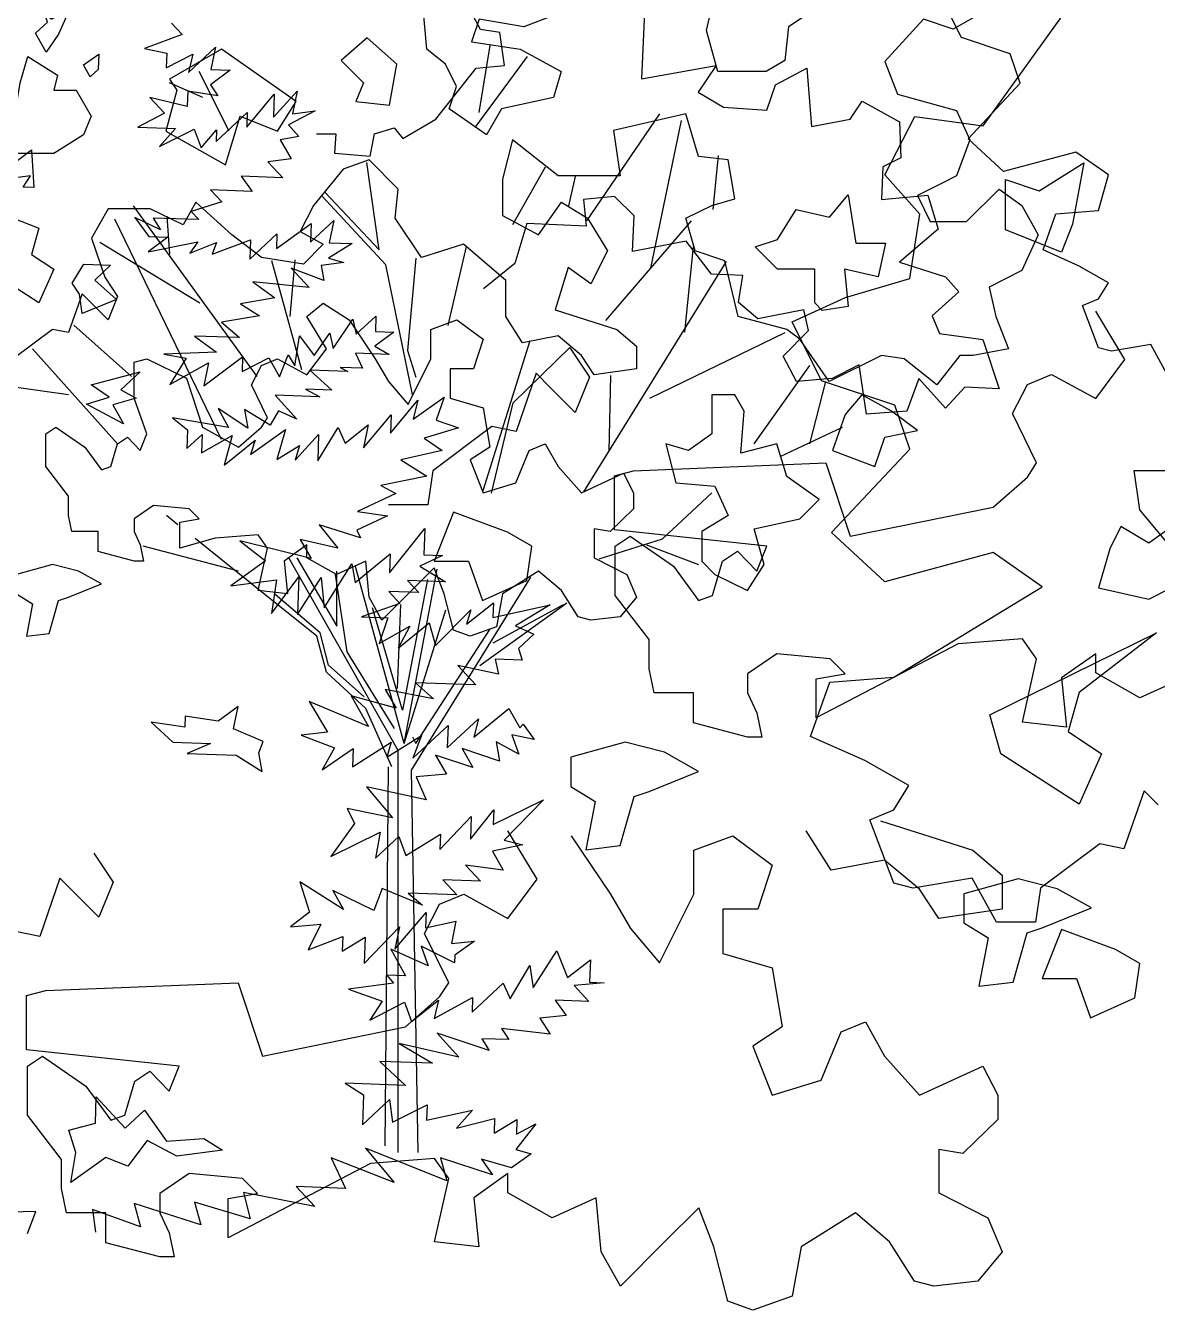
# Model space of a CAD drawing. Header units: inches. Extents: x 11.9 to 85.3, y 21.1 to 37.4.
# Drawn here: x 64.6706 to 65.03, y 21.8239 to 22.232 of the extents above; entities that cross this region are included whole.
import ezdxf

# ---------------------------------------------------------------- set-up
doc = ezdxf.new("R2010")
doc.units = ezdxf.units.IN
doc.header["$MEASUREMENT"] = 0
doc.layers.add('CAY', color=94, linetype='Continuous')
doc.layers.add('CAY-3', color=61, linetype='Continuous')

# ---------------------------------------------------------------- blocks, each defined once
blk = doc.blocks.new('A$C76451831')
at = {"layer": 'CAY'}
for p, q in [((2204.59, 871.13), (2212.5, 918.65)), ((2201.95, 860.56), (2238.9, 910.73)), ((2027.76, 857.92), (2006.64, 900.17)), ((2009.28, 881.69), (1985.53, 892.25)), ((2280.97, 794.46), (2332.46, 870.35)), ((2326.17, 761.03), (2347.79, 865.63)), ((2491.61, 826.98), (2512.84, 868.27)), ((2512.84, 868.27), (2561.19, 861.78)), ((5498.9, 856.42), (5506.33, 848.45)), ((5506.33, 848.45), (5479.7, 838.5)), ((2370.15, 802.52), (2374.13, 840.86)), ((5479.7, 838.5), (5495.44, 835.23)), ((5510.83, 821.55), (5530.03, 839.46)), ((5530.03, 839.46), (5526.76, 823.71)), ((2133.95, 774.01), (2125.31, 835.75)), ((2228.57, 791.89), (2251.65, 832.78)), ((5495.44, 835.23), (5495.08, 824.82)), ((5495.08, 824.82), (5514, 834.58)), ((5514, 834.58), (5510.83, 821.55)), ((2268.04, 805.06), (2272.95, 825.91)), ((2516.37, 799.25), (2491.61, 826.98)), ((5540.34, 823.24), (5526.38, 812.84)), ((5526.76, 823.71), (5540.34, 823.24)), ((2138.67, 763.39), (2093.47, 812.15)), ((2095.82, 814.51), (2133.95, 774.01)), ((5526.38, 812.84), (5531.55, 804.96)), ((2047.68, 684.5), (1960.21, 805.07)), ((5509.99, 797.55), (5483.48, 803.92)), ((5483.48, 803.92), (5493.96, 792.67)), ((5510.37, 808.42), (5509.99, 797.55)), ((5531.55, 804.96), (5510.37, 808.42)), ((5552.08, 782.93), (5571.47, 806.28)), ((5570.9, 789.98), (5587.86, 808.43)), ((5571.47, 806.28), (5570.9, 789.98)), ((5587.86, 808.43), (5584.57, 792.23)), ((2022.33, 639.81), (1946.85, 795.64)), ((1985.76, 770.86), (1983.84, 797.94)), ((2294.33, 724.07), (2354.87, 794.46)), ((2509.3, 753.83), (2516.37, 799.25)), ((5493.96, 792.67), (5475.04, 782.9)), ((5530.42, 772.81), (5552.44, 793.35)), ((5552.44, 793.35), (5552.08, 782.93)), ((5600.51, 794.39), (5581.59, 784.62)), ((5584.57, 792.23), (5600.51, 794.39)), ((5475.04, 782.9), (5501.74, 781.97)), ((5501.74, 781.97), (5490.42, 769.22)), ((5581.59, 784.62), (5589, 776.2)), ((2006.99, 736.26), (1936.23, 779.12)), ((2182.7, 720.53), (2195.67, 776.37)), ((2350.15, 715.81), (2356.44, 776.45)), ((5490.42, 769.22), (5514.87, 781.51)), ((5514.87, 781.51), (5519.84, 768.19)), ((5519.84, 768.19), (5530.71, 780.96)), ((5530.71, 780.96), (5530.42, 772.81)), ((5589, 776.2), (5575.78, 773.95)), ((5575.78, 773.95), (5583.47, 760.53)), ((2079.11, 689.01), (2057.88, 766.34)), ((2071.06, 726.82), (2074.45, 766.86)), ((2159.9, 768.11), (2154, 702.83)), ((2278.74, 602.87), (2379.63, 765.75)), ((2157.54, 671.77), (2138.67, 763.39)), ((5583.47, 760.53), (5567.08, 758.38)), ((5567.08, 758.38), (5577.56, 747.14)), ((2463.9, 740.27), (2509.3, 753.83)), ((5577.56, 747.14), (5548.14, 748.16)), ((5548.14, 748.16), (5555.93, 737.47)), ((2426.16, 723.16), (2463.9, 740.27)), ((5526.51, 738.49), (5534.37, 730.06)), ((5555.93, 737.47), (5526.51, 738.49)), ((5534.37, 730.06), (5512.83, 723.1)), ((1958.78, 684.36), (1917.81, 720.82)), ((2446.8, 681.28), (2426.16, 723.16)), ((5472.81, 719.06), (5482.76, 705.57)), ((5491.08, 710.26), (5472.81, 719.06)), ((5518.07, 717.48), (5485.93, 718.6)), ((5485.93, 718.6), (5491.08, 710.26)), ((5512.83, 723.1), (5518.07, 717.48)), ((2207.63, 603.7), (2240.87, 709.91)), ((2325.38, 669.01), (2421.3, 715.42)), ((5573.09, 696.97), (5597.73, 714.7)), ((5597.27, 701.57), (5613.66, 716.86)), ((5597.73, 714.7), (5597.27, 701.57)), ((5613.66, 716.86), (5610.39, 701.11)), ((1948.81, 636.77), (1888.67, 704.01)), ((2154, 702.83), (2159.9, 683.96)), ((2228.69, 665.87), (2269.17, 705.19)), ((5496.34, 705.09), (5482.38, 694.7)), ((5482.38, 694.7), (5517.52, 701.63)), ((5482.76, 705.57), (5496.34, 705.09)), ((5517.52, 701.63), (5511.8, 693.67)), ((5511.8, 693.67), (5530.64, 701.17)), ((5527.64, 693.12), (5554.72, 703.05)), ((5530.64, 701.17), (5527.64, 693.12)), ((5554.25, 689.47), (5573.45, 707.39)), ((5554.72, 703.05), (5554.25, 689.47)), ((5573.45, 707.39), (5573.09, 696.97)), ((5626.69, 700.54), (5610.01, 690.24)), ((5610.39, 701.11), (5626.69, 700.54)), ((2399.28, 636.77), (2438.59, 692.21)), ((2296.69, 631.65), (2297.87, 685.14)), ((5606.74, 674.49), (5583.48, 683.01)), ((5583.48, 683.01), (5596.14, 669.42)), ((5620.78, 687.15), (5604.85, 684.98)), ((5604.85, 684.98), (5606.74, 674.49)), ((5610.01, 690.24), (5620.78, 687.15)), ((1914.22, 671.37), (1863.51, 678.45)), ((2438.59, 636.77), (2449.99, 680.81)), ((2498.69, 664.17), (2446.8, 681.28)), ((5596.14, 669.42), (5556.41, 673.53)), ((5556.41, 673.53), (5571.87, 662.11)), ((2213.36, 601.77), (2228.69, 665.87)), ((2509.3, 632.91), (2498.69, 664.17)), ((5571.87, 662.11), (5547.71, 657.97)), ((5547.71, 657.97), (5561, 649.34)), ((2417.76, 627.72), (2461.78, 648.56)), ((5561, 649.34), (5534.11, 644.84)), ((5613.22, 626.21), (5627.08, 647.03)), ((5627.08, 647.03), (5629.44, 636.52)), ((5629.44, 636.52), (5643.47, 649.18)), ((5643.47, 649.18), (5643.09, 638.31)), ((5534.11, 644.84), (5546.87, 633.97)), ((5599.9, 621.24), (5610.88, 637.17)), ((5610.88, 637.17), (5613.22, 626.21)), ((5656.22, 637.86), (5642.73, 627.9)), ((5643.09, 638.31), (5656.22, 637.86)), ((5515.19, 635.07), (5530.65, 623.65)), ((5546.87, 633.97), (5515.19, 635.07)), ((5586.05, 614.01), (5589.51, 635.2)), ((5589.51, 635.2), (5599.9, 621.24)), ((5642.73, 627.9), (5652.95, 622.1)), ((5530.65, 623.65), (5493.44, 622.23)), ((5493.44, 622.23), (5509.21, 619.42)), ((5509.21, 619.42), (5497.68, 600.78)), ((5521.67, 599.94), (5549.11, 620.29)), ((5549.11, 620.29), (5548.75, 609.88)), ((5548.75, 609.88), (5567.67, 619.64)), ((5567.67, 619.64), (5575.36, 606.23)), ((5575.36, 606.23), (5581.34, 621.88)), ((5581.34, 621.88), (5586.05, 614.01)), ((5628.96, 622.94), (5634.03, 612.34)), ((5652.95, 622.1), (5628.96, 622.94)), ((5497.68, 600.78), (5524.95, 616.15)), ((5524.95, 616.15), (5521.67, 599.94)), ((5596.82, 610.92), (5612.19, 596.78)), ((5623.52, 609.98), (5596.82, 610.92)), ((5618.19, 612.89), (5623.52, 609.98)), ((5634.03, 612.34), (5618.19, 612.89)), ((2334.43, 569.52), (2369.41, 602.16)), ((5603.87, 592.08), (5572.18, 593.19)), ((5572.18, 593.19), (5587.46, 576.34)), ((5612.19, 596.78), (5593.63, 597.43)), ((5593.63, 597.43), (5603.87, 592.08)), ((5669.92, 576.18), (5691.77, 591.73)), ((5691.77, 591.73), (5686.22, 575.61)), ((1991.49, 579.54), (1983.4, 586.04)), ((5552.79, 569.84), (5531.98, 583.71)), ((5531.98, 583.71), (5539.21, 570.31)), ((5568.73, 572), (5550.53, 583.07)), ((5550.53, 583.07), (5552.79, 569.84)), ((5574.52, 582.23), (5568.73, 572)), ((5587.46, 576.34), (5574.52, 582.23)), ((5653.72, 566.32), (5673.11, 589.67)), ((5673.11, 589.67), (5669.92, 576.18)), ((5499.57, 577.14), (5510.15, 568.61)), ((5539.21, 570.31), (5499.57, 577.14)), ((5634.78, 556.1), (5654.18, 579.45)), ((5654.18, 579.45), (5653.72, 566.32)), ((5686.22, 575.61), (5701.88, 570.07)), ((2034.5, 546.71), (1966.89, 564.41)), ((2041.19, 539.64), (2003.71, 569.74)), ((2289.61, 555.37), (2334.43, 569.52)), ((2323.03, 565.2), (2359.98, 551.43)), ((5510.15, 568.61), (5509.69, 555.48)), ((5509.69, 555.48), (5520.47, 565.53)), ((5520.47, 565.53), (5520.01, 552.4)), ((5520.01, 552.4), (5541.74, 564.79)), ((5541.74, 564.79), (5536.02, 543.68)), ((5554.86, 551.18), (5579.49, 568.91)), ((5579.49, 568.91), (5573.32, 547.82)), ((5586.44, 547.36), (5602.93, 565.37)), ((5602.29, 546.81), (5616.7, 570.33)), ((5602.93, 565.37), (5602.29, 546.81)), ((5616.7, 570.33), (5621.75, 559.27)), ((5621.75, 559.27), (5638.07, 572.3)), ((5638.07, 572.3), (5634.78, 556.1)), ((5701.88, 570.07), (5677.61, 562.76)), ((2147.32, 419.7), (2069.92, 556.01)), ((2075.78, 556.15), (2104.08, 507.78)), ((5536.02, 543.68), (5557.94, 561.5)), ((5557.94, 561.5), (5554.86, 551.18)), ((5573.32, 547.82), (5589.52, 557.68)), ((5589.52, 557.68), (5586.44, 547.36)), ((5677.61, 562.76), (5690.45, 554.15)), ((2104.08, 507.78), (2104.08, 546.71)), ((2151.64, 424.81), (2117.3, 549.89)), ((2151.64, 424.81), (2174.99, 548.11)), ((5690.45, 554.15), (5661.22, 547.47)), ((5661.22, 547.47), (5679.4, 535.95)), ((2089.93, 500.71), (2041.19, 539.64)), ((2102.9, 544.36), (2111.16, 489.69)), ((2168.15, 540.82), (2150.46, 448.4)), ((2156.75, 405.93), (2241.29, 542.41)), ((5683.65, 539.8), (5680.11, 515.62)), ((2092.29, 503.06), (2060.45, 530.2)), ((5679.4, 535.95), (5646.99, 529.38)), ((5646.99, 529.38), (5657.66, 523.56)), ((2150.46, 448.4), (2129.24, 520.76)), ((2146.93, 463.74), (2149.28, 523.12)), ((2151.64, 424.81), (2181.18, 519.19)), ((2205.1, 479.86), (2266.82, 524.3)), ((2214.54, 495.99), (2264.46, 523.12)), ((5657.66, 523.56), (5630.49, 510.91)), ((5630.49, 510.91), (5651.68, 507.91)), ((5680.11, 515.62), (5652.4, 515.62)), ((2096.61, 475.14), (2089.93, 500.71)), ((2098.18, 480.26), (2092.29, 503.06)), ((2159.9, 424.81), (2212.18, 505.42)), ((5632.55, 492.25), (5603.42, 501.43)), ((5603.42, 501.43), (5616.44, 485.11)), ((5651.68, 507.91), (5630.03, 497.78)), ((5589.92, 491.02), (5597.6, 477.61)), ((5616.44, 485.11), (5589.92, 491.02)), ((5630.03, 497.78), (5632.55, 492.25)), ((5652.99, 467.51), (5678.1, 498.82)), ((5678.1, 498.82), (5677.45, 480.26)), ((2111.16, 489.69), (2144.57, 435.43)), ((5597.6, 477.61), (5547.29, 490.25)), ((5547.29, 490.25), (5565.37, 476.01)), ((2124.52, 449.58), (2096.61, 475.14)), ((2123.34, 457.84), (2098.18, 480.26)), ((5565.37, 476.01), (5540.74, 458.29)), ((5606.81, 442.83), (5626.47, 473.88)), ((5626.47, 473.88), (5628.73, 460.65)), ((5628.73, 460.65), (5653.46, 481.1)), ((5653.46, 481.1), (5652.99, 467.51)), ((5690.58, 479.8), (5674.45, 472.2)), ((5677.45, 480.26), (5690.58, 479.8)), ((5569.51, 438.7), (5589, 464.76)), ((5589, 464.76), (5588.07, 438.05)), ((5588.07, 438.05), (5604.84, 464.21)), ((5604.84, 464.21), (5606.81, 442.83)), ((5674.45, 472.2), (5692.64, 461.14)), ((5540.74, 458.29), (5573.06, 462.6)), ((5573.06, 462.6), (5569.51, 438.7)), ((5665.94, 462.08), (5673.8, 453.64)), ((5692.64, 461.14), (5665.94, 462.08)), ((2142.99, 408.29), (2124.52, 449.58)), ((5660.39, 445.95), (5633.33, 436.47)), ((5652.53, 454.38), (5660.39, 445.95)), ((5673.8, 453.64), (5652.53, 454.38)), ((5707.46, 431.16), (5726.57, 446.36)), ((5726.57, 446.36), (5726.2, 435.94)), ((5633.33, 436.47), (5651.88, 435.82)), ((5685.63, 416.05), (5710.54, 441.48)), ((5710.54, 441.48), (5707.46, 431.16)), ((5726.2, 435.94), (5766.85, 444.95)), ((5766.85, 444.95), (5742.31, 429.94)), ((2157.54, 429.53), (2159.9, 424.81)), ((5651.88, 435.82), (5645.8, 417.45)), ((5645.8, 417.45), (5667.53, 429.83)), ((5659.29, 414.25), (5681.21, 432.08)), ((5667.53, 429.83), (5659.29, 414.25)), ((5681.21, 432.08), (5685.63, 416.05)), ((5742.31, 429.94), (5755.24, 424.05)), ((2147.32, 135.38), (2147.32, 419.7)), ((5755.24, 424.05), (5744.47, 414)), ((5744.47, 414), (5746.9, 405.75)), ((2138.28, 140.1), (2140.64, 408.29)), ((2161.47, 135.38), (2156.75, 405.93)), ((5701.45, 401.9), (5714.12, 388.31)), ((5730.24, 395.91), (5701.45, 401.9)), ((5746.9, 405.75), (5727.89, 406.42)), ((5727.89, 406.42), (5730.24, 395.91)), ((5650.11, 385.11), (5657.8, 371.69)), ((5684.32, 378.47), (5650.11, 385.11)), ((5714.12, 388.31), (5671.57, 389.8)), ((5671.57, 389.8), (5684.32, 378.47)), ((5596.34, 376.56), (5609.18, 354.8)), ((5638.32, 358.77), (5596.34, 376.56)), ((5625.93, 380.51), (5638.32, 358.77)), ((5657.8, 371.69), (5625.93, 380.51)), ((5693.98, 343.68), (5715.99, 364.22)), ((5712.82, 351.18), (5737.55, 371.63)), ((5715.99, 364.22), (5712.82, 351.18)), ((5737.55, 371.63), (5745.22, 357.76)), ((5609.18, 354.8), (5590.52, 352.74)), ((5669.71, 336.37), (5694.53, 359.53)), ((5694.53, 359.53), (5693.98, 343.68)), ((5745.22, 357.76), (5747.58, 360.4)), ((5747.58, 360.4), (5755.36, 349.7)), ((5590.52, 352.74), (5614.23, 343.75)), ((5626.89, 330.16), (5654.25, 347.79)), ((5651.15, 337.02), (5675.71, 352.48)), ((5654.25, 347.79), (5651.15, 337.02)), ((5675.71, 352.48), (5669.71, 336.37)), ((5744.58, 339.2), (5728.57, 347.91)), ((5728.57, 347.91), (5730.81, 334.24)), ((5755.36, 349.7), (5739.62, 352.97)), ((5739.62, 352.97), (5744.58, 339.2)), ((5614.23, 343.75), (5605.53, 328.18)), ((5605.53, 328.18), (5627.35, 343.29)), ((5627.35, 343.29), (5626.89, 330.16)), ((5712.08, 329.9), (5685.64, 338.53)), ((5685.64, 338.53), (5693.33, 325.12)), ((5730.81, 334.24), (5704.39, 343.32)), ((5704.39, 343.32), (5712.08, 329.9)), ((5693.33, 325.12), (5671.96, 323.14)), ((5671.96, 323.14), (5679.1, 307.03)), ((5636.83, 316.21), (5655.1, 294.27)), ((5679.1, 307.03), (5636.83, 316.21)), ((5623.15, 300.82), (5628.22, 290.22)), ((5655.1, 294.27), (5623.15, 300.82)), ((5726.53, 289.51), (5762.02, 306.85)), ((5762.02, 306.85), (5734.29, 278.35)), ((5688.75, 271.78), (5710.86, 295.04)), ((5710.31, 279.19), (5726.89, 299.92)), ((5710.86, 295.04), (5710.31, 279.19)), ((5726.89, 299.92), (5726.53, 289.51)), ((5628.22, 290.22), (5611.54, 266.77)), ((5611.54, 266.77), (5646.58, 284.14)), ((5646.58, 284.14), (5643.22, 265.67)), ((5664.59, 267.64), (5689.13, 282.65)), ((5689.13, 282.65), (5688.75, 271.78)), ((5643.22, 265.67), (5659.62, 280.96)), ((5659.62, 280.96), (5664.59, 267.64)), ((5747.32, 275.18), (5725.86, 270.49)), ((5734.29, 278.35), (5747.32, 275.18)), ((5725.86, 270.49), (5733.55, 257.07)), ((5733.55, 257.07), (5706.94, 260.72)), ((5706.94, 260.72), (5717.43, 249.48)), ((5620.65, 229.28), (5589.62, 248.95)), ((5589.62, 248.95), (5596.57, 227.4)), ((5717.43, 249.48), (5690.72, 250.41)), ((5690.72, 250.41), (5700.77, 239.63)), ((5641.92, 228.54), (5612.96, 242.7)), ((5612.96, 242.7), (5620.65, 229.28)), ((5647.91, 244.2), (5641.92, 228.54)), ((5676.5, 232.32), (5647.91, 244.2)), ((5700.77, 239.63), (5666.37, 240.83)), ((5666.37, 240.83), (5676.5, 232.32)), ((5596.57, 227.4), (5583.06, 216.99)), ((5656.83, 201.27), (5679.04, 227.24)), ((5679.04, 227.24), (5678.66, 216.38)), ((5583.06, 216.99), (5604.43, 218.97)), ((5604.43, 218.97), (5595.64, 200.69)), ((5678.66, 216.38), (5700.12, 221.07)), ((5700.12, 221.07), (5696.85, 205.31)), ((5595.64, 200.69), (5619.99, 210.27)), ((5619.99, 210.27), (5619.62, 199.85)), ((5619.62, 199.85), (5635.83, 209.71)), ((5635.18, 191.15), (5660.1, 217.02)), ((5635.83, 209.71), (5635.18, 191.15)), ((5660.1, 217.02), (5656.83, 201.27)), ((5654.12, 201.37), (5664.33, 182.42)), ((5680.44, 189.57), (5654.12, 201.37)), ((5699.09, 191.64), (5675.48, 203.34)), ((5675.48, 203.34), (5680.44, 189.57)), ((5696.85, 205.31), (5713.22, 207.01)), ((5713.22, 207.01), (5699.28, 197.07)), ((5754.66, 173.83), (5771.43, 199.99)), ((5771.43, 199.99), (5778.93, 181.14)), ((5699.28, 197.07), (5699.09, 191.64)), ((5778.93, 181.14), (5795.23, 193.72)), ((5795.23, 193.72), (5794.68, 177.87)), ((5651.21, 182.88), (5655.99, 177.27)), ((5664.33, 182.42), (5651.21, 182.88)), ((5738.54, 166.23), (5752.5, 189.77)), ((5752.5, 189.77), (5754.66, 173.83)), ((5655.99, 177.27), (5624.12, 172.95)), ((5624.12, 172.95), (5647.84, 164.41)), ((5711.47, 156.75), (5733.48, 177.29)), ((5733.48, 177.29), (5738.54, 166.23)), ((5805.09, 177.51), (5783.72, 175.53)), ((5783.72, 175.53), (5794.2, 164.29)), ((5794.68, 177.87), (5805.09, 177.51)), ((5647.84, 164.41), (5639.22, 151.11)), ((5639.22, 151.11), (5663.68, 163.86)), ((5663.68, 163.86), (5668.64, 150.09)), ((5668.64, 150.09), (5687.75, 165.29)), ((5684.58, 152.25), (5711.83, 167.16)), ((5687.75, 165.29), (5684.58, 152.25)), ((5711.83, 167.16), (5711.47, 156.75)), ((5794.2, 164.29), (5770.22, 165.13)), ((5770.22, 165.13), (5778, 154.43)), ((5778, 154.43), (5759.35, 152.36)), ((5759.35, 152.36), (5766.66, 141.22)), ((5723.66, 129.58), (5686.93, 141.74)), ((5686.93, 141.74), (5702.2, 124.89)), ((5737.52, 137.25), (5718.51, 137.92)), ((5718.51, 137.92), (5723.66, 129.58)), ((5766.66, 141.22), (5732.36, 145.14)), ((5732.36, 145.14), (5737.52, 137.25)), ((5702.2, 124.89), (5659.94, 134.52)), ((5659.94, 134.52), (5683.47, 120.56)), ((5646.36, 121.85), (5664.34, 104.9)), ((5683.47, 120.56), (5646.36, 121.85)), ((5621.8, 106.39), (5634.65, 98.23)), ((5664.34, 104.9), (5621.8, 106.39)), ((5634.65, 98.23), (5633.91, 76.95)), ((5633.91, 76.95), (5653.12, 94.87)), ((5653.12, 94.87), (5655.28, 78.93)), ((5655.28, 78.93), (5679.72, 91.22)), ((5679.72, 91.22), (5679.35, 80.35)), ((5679.35, 80.35), (5711.76, 87.38)), ((5711.76, 87.38), (5700.44, 74.63)), ((5700.44, 74.63), (5727.42, 81.39)), ((5727.42, 81.39), (5727.05, 70.98)), ((5727.05, 70.98), (5743.26, 80.84)), ((5756.74, 77.65), (5742.51, 59.56)), ((5743.26, 80.84), (5742.89, 70.43)), ((5742.89, 70.43), (5756.74, 77.65)), ((5693.7, 37.24), (5636.06, 60.56)), ((5636.06, 60.56), (5656.51, 36.27)), ((5753.28, 56.46), (5739.34, 46.52)), ((5742.51, 59.56), (5753.28, 56.46)), ((5656.51, 36.27), (5611.8, 53.7)), ((5611.8, 53.7), (5621.92, 32.04)), ((5726.02, 41.55), (5689.29, 53.71)), ((5689.29, 53.71), (5693.7, 37.24)), ((5739.34, 46.52), (5718.26, 52.7)), ((5718.26, 52.7), (5726.02, 41.55)), ((5600.17, 19.2), (5549.77, 29.12)), ((5549.77, 29.12), (5554.55, 10.36)), ((5621.92, 32.04), (5587.07, 33.25)), ((5587.07, 33.25), (5600.17, 19.2)), ((5472.46, 21.39), (5476.87, 4.92)), ((5519.51, 6.15), (5472.46, 21.39)), ((5515.09, 22.17), (5519.51, 6.15)), ((5554.55, 10.36), (5515.09, 22.17)), ((5402.93, 15.66), (5314.94, 13.29)), ((5396.95, 0), (5402.93, 15.66)), ((5476.87, 4.92), (5442.85, 16.98)), ((5442.85, 16.98), (5445.02, 1.04))]:
    blk.add_line(p, q, dxfattribs=at)
for points in [[(2560.84, 941.92), (2540.01, 930.13), (2519.17, 937.2), (2491.66, 907.32), (2500.7, 884.12), (2542.37, 872.71), (2551.8, 851.87), (2542.37, 826.31), (2533.32, 821.59), (2514.85, 812.55), (2523.89, 794.06), (2549.44, 794.06), (2572.63, 816.87), (2588.75, 805.47), (2600.15, 784.63), (2588.75, 759.46), (2565.56, 747.66), (2570.27, 726.82), (2579.31, 704.01), (2554.16, 699.29), (2544.72, 699.29), (2528.61, 678.45), (2505.42, 696.93), (2489.3, 699.29), (2452.35, 680.81), (2431.52, 710.7), (2422.48, 717.77), (2387.88, 726.82), (2378.45, 766.14), (2357.62, 773.22), (2350.93, 796.42), (2369.41, 805.47), (2385.53, 810.19), (2380.81, 837.71), (2359.98, 840.07), (2350.93, 870.35), (2299.83, 858.56), (2304.55, 826.31), (2260.53, 826.31), (2228.29, 851.87), (2221.22, 823.95), (2221.22, 798.39), (2246.77, 784.63), (2262.88, 807.83), (2281.36, 796.42), (2295.51, 773.22), (2283.72, 750.02), (2267.6, 761.42), (2258.56, 731.54), (2302.19, 717.77), (2315.95, 705.98), (2315.95, 689.85), (2286.08, 685.53), (2277.04, 699.29), (2260.53, 713.06), (2235.37, 708.34), (2223.58, 726.82), (2223.58, 752.38), (2193.7, 777.94), (2163.83, 768.5), (2145.35, 796.42), (2147.32, 816.87), (2126.88, 837.71), (2108.4, 831.03), (2087.57, 805.47), (2078.14, 786.99), (2094.25, 777.94), (2080.49, 763.78), (2050.62, 768.5), (2029.79, 784.63), (2004.24, 807.83), (1995.2, 791.7), (1972, 803.11), (1942.13, 803.11), (1930.34, 782.27), (1939.77, 754.74), (1948.81, 740.98), (1942.13, 724.46), (1930.34, 736.26), (1923.73, 742.87), (1914.22, 715.42), (1902.82, 717.77), (1874.91, 696.93)], [(5441.39, 818.53), (5436.7, 826.86), (5447.39, 834.64), (5447.01, 823.78), (5441.39, 818.53)]]:
    blk.add_lwpolyline(points, dxfattribs=at)
for points in [[(2209.87, 855.28), (2183.47, 873.77), (2188.75, 889.61), (2180.83, 905.45), (2167.64, 916.01), (2165, 945.06), (2180.83, 950.34), (2196.67, 963.54), (2186.11, 987.3), (2199.31, 1016.34), (2230.98, 1024.27), (2270.57, 1013.7), (2254.73, 1003.14), (2244.18, 982.02), (2278.49, 974.1), (2278.49, 947.7), (2257.37, 939.77), (2236.26, 931.85), (2204.59, 937.13), (2199.31, 921.29), (2233.62, 916.01), (2262.65, 900.17), (2257.37, 881.69), (2220.42, 873.77)], [(2365.58, 929.21), (2370.86, 952.98), (2405.17, 945.06), (2410.45, 963.54), (2407.81, 982.02), (2423.65, 987.3), (2447.4, 979.38), (2439.48, 942.42), (2423.65, 931.85), (2421.01, 908.09), (2407.81, 900.17), (2373.5, 900.17)], [(2141.24, 876.41), (2146.52, 905.45), (2125.41, 923.93), (2106.93, 908.09), (2122.77, 892.25), (2117.49, 879.05)], [(1903.71, 886.97), (1919.55, 886.97), (1930.1, 868.49), (1924.83, 855.28), (1903.71, 842.08), (1872.04, 842.08), (1858.84, 857.92), (1856.21, 876.41), (1877.32, 876.41), (1879.96, 892.25), (1885.24, 910.73), (1906.35, 897.53)], [(2062.07, 857.92), (2075.26, 879.05), (2022.48, 916.01), (1985.53, 894.89), (1990.81, 886.97), (1982.89, 857.92), (2025.12, 834.16), (2035.67, 868.49)], [(5402.59, 849.35), (5411.02, 857.22), (5408.57, 865.01), (5413.82, 859.39), (5427.23, 867.08), (5418.88, 848.78), (5410.28, 835.94)], [(2577.09, 788.11), (2577.09, 823.75), (2600.85, 815.83), (2632.52, 835.64), (2624.6, 792.07), (2616.68, 772.27)], [(2415.73, 781.35), (2428.92, 802.48), (2452.68, 797.2), (2465.87, 813.04), (2471.15, 778.71), (2492.27, 778.71), (2486.99, 754.95), (2463.23, 760.23), (2465.87, 733.83), (2447.4, 731.19), (2442.12, 736.47), (2442.12, 760.23), (2415.73, 760.23), (2399.89, 776.07)], [(1856.21, 760.23), (1850.93, 778.71), (1866.76, 799.84), (1893.15, 789.28), (1887.88, 770.79), (1903.71, 760.23), (1893.15, 736.47)], [(5401.49, 740.14), (5393.8, 740.41), (5399.06, 748.38), (5383.13, 746.22), (5361.67, 741.53), (5362.05, 752.4), (5373.27, 762.43), (5386.21, 756.54), (5399.71, 766.95)], [(1999.52, 590.76), (1974.36, 593.12), (1960.61, 583.68), (1960.61, 574.63), (1964.93, 565.2), (1967.29, 553.79), (1960.61, 553.79), (1935.05, 560.48), (1935.05, 574.63), (1916.58, 574.63), (1914.22, 586.04), (1914.22, 599.8), (1898.11, 620.64), (1898.11, 643.85), (1905.18, 648.56), (1925.62, 634.41), (1937.41, 618.28), (1944.1, 620.64), (1948.81, 636.77), (1955.89, 641.49), (1964.93, 632.05), (1969.65, 643.85), (1960.61, 669.01), (1960.61, 694.57), (1969.65, 696.93), (1997.55, 683.17), (2008.95, 648.56), (2034.5, 634.41), (2050.62, 648.56), (2054.94, 655.25), (2043.55, 678.45), (2050.62, 692.21), (2062.02, 696.93), (2082.85, 685.53), (2096.61, 704.01), (2082.85, 726.82), (2094.25, 736.26), (2112.73, 724.46), (2131.2, 696.93), (2140.64, 680.81), (2154.39, 664.69), (2170.51, 696.93), (2170.51, 717.77), (2188.99, 724.46), (2207.46, 710.7), (2200.78, 689.85), (2184.27, 689.85), (2184.27, 669.01), (2207.46, 662.33), (2212.18, 634.41), (2198.42, 625.36), (2207.46, 602.16), (2230.65, 609.24), (2240.09, 632.05), (2251.49, 636.77), (2260.53, 620.64), (2277.04, 602.16), (2306.91, 615.93), (2313.98, 602.16), (2313.98, 590.76), (2297.48, 574.63), (2286.08, 576.6), (2286.08, 556.15), (2309.27, 544.36), (2315.95, 528.23), (2304.55, 514.47), (2283.72, 512.11), (2274.68, 514.47), (2262.88, 532.95), (2246.77, 546.71), (2221.22, 530.59), (2216.89, 507.39), (2198.42, 500.71), (2186.63, 505.03), (2179.94, 530.59), (2172.87, 549.07), (2156.75, 532.95), (2135.92, 512.11), (2126.88, 528.23), (2124.52, 553.79), (2103.69, 544.36), (2082.85, 556.15), (2082.85, 565.2), (2066.74, 553.79), (2069.1, 530.59), (2048.26, 532.95), (2054.94, 562.84), (2048.26, 572.28), (2017.99, 569.92), (1992.84, 562.84), (1992.84, 581.32), (2006.6, 583.68)], [(5433.75, 664.66), (5428.59, 672.55), (5436.76, 685.87), (5455.77, 685.2), (5444.52, 674.72), (5459.91, 661.03), (5435.54, 651)], [(2392.21, 659.97), (2385.53, 671.37), (2369.41, 671.37), (2369.41, 643.85), (2352.9, 632.05), (2336.78, 636.77), (2343.86, 609.24), (2371.37, 606.88), (2380.81, 586.04), (2362.33, 574.63), (2362.33, 553.79), (2371.37, 544.36), (2394.57, 532.95), (2406.36, 551.43), (2399.28, 576.6), (2431.52, 583.68), (2445.27, 597.44), (2422.48, 613.57), (2415.4, 636.77), (2389.85, 630.08)], [(2475.54, 671.37), (2463.75, 657.61), (2454.71, 632.05), (2484.58, 620.64), (2491.66, 641.49), (2514.85, 646.2), (2496.37, 659.97)], [(5441.93, 600.46), (5476.69, 609.67), (5463.11, 597), (5473.78, 591.19), (5457.3, 586.32), (5464.99, 572.91), (5438.74, 586.97), (5454.77, 591.85)], [(5560.63, 340.18), (5563.63, 348.23), (5542.64, 357.13), (5545.91, 372.88), (5531.95, 362.49), (5508.51, 366.03), (5508.25, 358.33), (5484.35, 361.88), (5499.72, 347.75), (5526.42, 346.81), (5509.86, 339.69), (5544.71, 338.47), (5562.89, 326.95)], [(5431.12, 57.29), (5426.24, 73.32), (5444.99, 78.11), (5445.64, 96.67), (5466.17, 74.65), (5479.75, 87.32), (5495.3, 65.47), (5521.65, 67.27), (5534.95, 59.1), (5502.63, 54.79), (5481.72, 65.95), (5467.95, 47.84), (5452.3, 53.83), (5427.66, 36.1)]]:
    blk.add_lwpolyline(points, close=True, dxfattribs=at)
at = {"layer": 'CAY-3'}
for p, q in [((2561.19, 861.78), (2631.14, 959.12)), ((6173.4, 618.5), (6152.76, 652.71)), ((2453.87, 573.92), (2509.3, 632.91)), ((5780.93, 626.51), (5794.49, 605.87)), ((6152.76, 590.78), (6173.4, 618.5)), ((5756.87, 608.7), (5742.61, 567.53)), ((5766.78, 598.79), (5756.87, 608.7)), ((5794.49, 605.87), (5784.47, 581.1)), ((6093.8, 580.16), (6104.41, 600.8)), ((6104.41, 600.8), (6121.51, 607.88)), ((6121.51, 607.88), (6152.76, 590.78)), ((5784.47, 581.1), (5766.78, 598.79)), ((2491.61, 539.12), (2453.87, 573.92)), ((6110.9, 545.36), (6093.8, 580.16)), ((5725.51, 571.07), (5683.65, 539.8)), ((5742.61, 567.53), (5725.51, 571.07)), ((2568.26, 559.77), (2491.61, 539.12)), ((2603.05, 535.58), (2568.26, 559.77)), ((6104.41, 535.33), (6110.9, 545.36)), ((5812.18, 536.27), (5825.74, 539.8)), ((5825.74, 539.8), (5961.93, 545.34)), ((5961.93, 545.34), (5979.03, 493.44)), ((2498.11, 471.65), (2603.05, 535.58)), ((5812.18, 497.92), (5812.18, 536.27)), ((6080.24, 514.09), (6104.41, 535.33)), ((5979.03, 493.44), (6080.24, 514.09)), ((5920.07, 486.36), (5812.18, 497.92)), ((5812.76, 486.36), (5823.37, 493.44)), ((5823.37, 493.44), (5854.03, 472.2)), ((5812.76, 451.56), (5812.76, 486.36)), ((5888.82, 475.74), (5899.43, 482.82)), ((5899.43, 482.82), (5912.99, 468.66)), ((5912.99, 468.66), (5920.07, 486.36)), ((5881.74, 451.56), (5888.82, 475.74)), ((2439.15, 429.77), (2452.71, 468.11)), ((2452.71, 468.11), (2498.11, 471.65)), ((5854.03, 472.2), (5871.72, 448.02)), ((5836.93, 420.29), (5812.76, 451.56)), ((5871.72, 448.02), (5881.74, 451.56)), ((2477.47, 412.66), (2439.15, 429.77)), ((5836.93, 399.65), (5836.93, 420.29)), ((6100.88, 420.9), (6055.48, 417.36)), ((6110.9, 406.74), (6100.88, 420.9)), ((2508.72, 394.97), (2477.47, 412.66)), ((5927.14, 410.26), (5906.51, 396.11)), ((5964.88, 406.73), (5927.14, 410.26)), ((6055.48, 417.36), (5954.86, 364.85)), ((6152.76, 410.28), (6128.59, 393.17)), ((6152.76, 396.71), (6152.76, 410.28)), ((5975.49, 396.11), (5964.88, 406.73)), ((6100.88, 361.91), (6110.9, 406.74)), ((2498.11, 377.86), (2508.72, 394.97)), ((2675.11, 391.31), (2660.85, 350.14)), ((2685.02, 381.4), (2675.11, 391.31)), ((5840.47, 382.54), (5836.93, 399.65)), ((5906.51, 396.11), (5906.51, 382.54)), ((5954.86, 392.57), (5975.49, 396.11)), ((5954.86, 364.85), (5954.86, 392.57)), ((6128.59, 393.17), (6132.13, 358.37)), ((6184.01, 379.02), (6152.76, 396.71)), ((6215.26, 393.17), (6184.01, 379.02)), ((5868.18, 382.54), (5840.47, 382.54)), ((5868.18, 361.31), (5868.18, 382.54)), ((5906.51, 382.54), (5912.99, 368.38)), ((2481.01, 370.78), (2498.11, 377.86)), ((2498.11, 325.95), (2481.01, 370.78)), ((2488.59, 369.94), (2554.04, 349.29)), ((5912.99, 368.38), (5916.53, 351.28)), ((2245.67, 328.64), (2225.03, 362.86)), ((2269.84, 359.32), (2297.55, 318.03)), ((2356.51, 349.29), (2384.23, 359.32)), ((2384.23, 359.32), (2411.94, 338.67)), ((2453.8, 335.13), (2436.11, 362.86)), ((5906.51, 351.28), (5868.18, 361.31)), ((6132.13, 358.37), (6100.88, 361.91)), ((1932.09, 347.17), (1945.65, 326.52)), ((2356.51, 318.03), (2356.51, 349.29)), ((2554.04, 349.29), (2574.67, 331.59)), ((2643.75, 353.68), (2601.88, 322.41)), ((2660.85, 350.14), (2643.75, 353.68)), ((5916.53, 351.28), (5906.51, 351.28)), ((2411.94, 338.67), (2401.92, 307.41)), ((2491.54, 342.21), (2453.8, 335.13)), ((2516.3, 321.57), (2491.54, 342.21)), ((1908.03, 329.36), (1893.76, 288.18)), ((1917.93, 319.45), (1908.03, 329.36)), ((2225.03, 300.92), (2245.67, 328.64)), ((2553.54, 329.49), (2511.67, 322.41)), ((2570.63, 298.23), (2553.54, 329.49)), ((2574.67, 331.59), (2574.67, 307.41)), ((1935.62, 301.75), (1917.93, 319.45)), ((1945.65, 326.52), (1935.62, 301.75)), ((2511.67, 322.41), (2498.11, 325.95)), ((2529.86, 300.92), (2516.3, 321.57)), ((2601.88, 322.41), (2598.35, 298.23)), ((2166.07, 290.3), (2176.68, 310.95)), ((2176.68, 310.95), (2193.78, 318.03)), ((2193.78, 318.03), (2225.03, 300.92)), ((2297.55, 318.03), (2311.7, 293.84)), ((2332.34, 269.66), (2356.51, 318.03)), ((2377.15, 307.41), (2377.15, 276.15)), ((2401.92, 307.41), (2377.15, 307.41)), ((2574.67, 307.41), (2529.86, 300.92)), ((1893.76, 288.18), (1876.66, 291.72)), ((2311.7, 293.84), (2332.34, 269.66)), ((2598.35, 298.23), (2570.63, 298.23)), ((2183.17, 255.5), (2166.07, 290.3)), ((2377.15, 276.15), (2411.94, 266.12)), ((2411.94, 266.12), (2419.01, 224.24)), ((1898.01, 249.95), (2034.2, 255.49)), ((2034.2, 255.49), (2051.3, 203.58)), ((2176.68, 245.47), (2183.17, 255.5)), ((1884.45, 246.41), (1898.01, 249.95)), ((1884.45, 208.07), (1884.45, 246.41)), ((2152.51, 224.24), (2176.68, 245.47)), ((2460.88, 220.7), (2477.98, 227.78)), ((2477.98, 227.78), (2491.54, 203.59)), ((2051.3, 203.58), (2152.51, 224.24)), ((2419.01, 224.24), (2398.38, 210.67)), ((2446.73, 186.49), (2460.88, 220.7)), ((2398.38, 210.67), (2411.94, 175.87)), ((1992.33, 196.5), (1884.45, 208.07)), ((1885.02, 196.5), (1895.64, 203.58)), ((1895.64, 203.58), (1926.3, 182.34)), ((2491.54, 203.59), (2516.3, 175.87)), ((1885.02, 161.7), (1885.02, 196.5)), ((1961.08, 185.88), (1971.7, 192.96)), ((1971.7, 192.96), (1985.26, 178.81)), ((1985.26, 178.81), (1992.33, 196.5)), ((2516.3, 175.87), (2561.11, 196.52)), ((2561.11, 196.52), (2571.73, 175.87)), ((1926.3, 182.34), (1943.99, 158.16)), ((1954.01, 161.7), (1961.08, 185.88)), ((2411.94, 175.87), (2446.73, 186.49)), ((2571.73, 175.87), (2571.73, 158.76)), ((1909.2, 130.44), (1885.02, 161.7)), ((1943.99, 158.16), (1954.01, 161.7)), ((2571.73, 158.76), (2546.96, 134.58)), ((2529.86, 137.53), (2529.86, 106.86)), ((2546.96, 134.58), (2529.86, 137.53)), ((1909.2, 109.79), (1909.2, 130.44)), ((2127.74, 127.5), (2027.12, 74.99)), ((2173.14, 131.04), (2127.74, 127.5)), ((2183.17, 116.88), (2173.14, 131.04)), ((1999.41, 120.41), (1978.77, 106.25)), ((2037.15, 116.87), (1999.41, 120.41)), ((2225.03, 120.42), (2200.85, 103.32)), ((2225.03, 106.86), (2225.03, 120.42)), ((1912.74, 92.69), (1909.2, 109.79)), ((2047.76, 106.25), (2037.15, 116.87)), ((2173.14, 72.05), (2183.17, 116.88)), ((1978.77, 106.25), (1978.77, 92.69)), ((2027.12, 102.71), (2047.76, 106.25)), ((2027.12, 74.99), (2027.12, 102.71)), ((2200.85, 103.32), (2204.39, 68.51)), ((2256.28, 89.16), (2225.03, 106.86)), ((2287.53, 103.32), (2256.28, 89.16)), ((2291.07, 64.98), (2287.53, 103.32)), ((2529.86, 106.86), (2564.65, 89.16)), ((1940.45, 92.69), (1912.74, 92.69)), ((1940.45, 71.45), (1940.45, 92.69)), ((1978.77, 92.69), (1985.26, 78.53)), ((2360.05, 96.24), (2335.88, 72.05)), ((2370.67, 68.51), (2360.05, 96.24)), ((2470.9, 92.7), (2432.58, 68.51)), ((2495.08, 72.05), (2470.9, 92.7)), ((2564.65, 89.16), (2574.67, 64.98)), ((1985.26, 78.53), (1988.8, 61.42)), ((1978.77, 61.42), (1940.45, 71.45)), ((2204.39, 68.51), (2173.14, 72.05)), ((2304.63, 40.79), (2291.07, 64.98)), ((2335.88, 72.05), (2304.63, 40.79)), ((2380.69, 30.17), (2370.67, 68.51)), ((2432.58, 68.51), (2426.09, 33.71)), ((2512.76, 44.33), (2495.08, 72.05)), ((2574.67, 64.98), (2557.58, 44.33)), ((1988.8, 61.42), (1978.77, 61.42)), ((2526.33, 40.79), (2512.76, 44.33)), ((2557.58, 44.33), (2526.33, 40.79)), ((2398.38, 23.69), (2380.69, 30.17)), ((2426.09, 33.71), (2398.38, 23.69))]:
    blk.add_line(p, q, dxfattribs=at)
for points in [[(6203.14, 608.35), (6191.74, 629.19), (6163.83, 624.47), (6154.79, 626.83), (6143.39, 656.72), (6154.79, 661.43), (6161.86, 672.84), (6141.03, 684.64), (6115.48, 696.04), (6124.52, 721.6), (6154.79, 723.96), (6161.86, 749.13), (6138.67, 765.25), (6087.57, 751.49), (6062.41, 774.69), (6099.36, 814.01), (6092.29, 834.85), (6057.7, 846.26), (6043.94, 874.18)], [(5601.46, 778.11), (5615.17, 778.11), (5614.12, 764.39), (5639.43, 762.29), (5642.59, 778.11), (5656.3, 782.32), (5662.63, 774.94), (5685.84, 788.65), (5714.31, 824.51), (5734.35, 826.62), (5731.19, 849.82), (5717.48, 851.93), (5709.04, 867.75)], [(5833.49, 864.59), (5831.38, 817.13), (5884.12, 826.62), (5871.46, 807.64), (5889.39, 797.09), (5919.98, 794.98), (5926.3, 812.91), (5948.45, 824.51), (5951.62, 783.38), (5979.04, 788.65), (5987.48, 801.31), (6013.84, 786.54), (6014.9, 761.23), (6002.24, 754.9), (6001.19, 731.7), (6033.88, 734.86), (6041.27, 710.61), (6013.84, 687.4), (6046.54, 676.86), (6056.03, 666.31), (6037.05, 649.43), (6042.32, 636.78), (6072.91, 632.56), (6084.51, 597.75), (6060.25, 598.81), (6046.54, 584.04), (6027.55, 605.14), (6019.12, 581.93), (5990.64, 579.82), (5985.37, 614.63), (5966.38, 605.14), (5941.07, 603.03), (5931.58, 620.96), (5949.51, 638.89), (5946.34, 653.65), (5913.65, 647.32), (5899.94, 658.93), (5903.1, 677.91), (5880.95, 678.97), (5863.02, 702.17), (5825.05, 694.79), (5826.11, 720.1), (5812.4, 733.81), (5790.25, 731.7), (5792.36, 712.72), (5750.17, 714.82), (5741.73, 686.35), (5719.59, 668.42)]]:
    blk.add_lwpolyline(points, dxfattribs=at)
for points in [[(2739.41, 633.65), (2763.16, 633.65), (2779, 605.93), (2771.08, 586.12), (2739.41, 566.32), (2691.9, 566.32), (2672.11, 590.08), (2668.15, 617.81), (2699.82, 617.81), (2703.78, 641.57), (2711.69, 669.29), (2743.37, 649.49)], [(1921.3, 546.71), (1902.82, 551.43), (1877.27, 544.36), (1877.27, 530.59), (1888.67, 523.51), (1884.35, 500.71), (1900.46, 502.67), (1907.15, 525.87), (1914.22, 528.23), (1937.41, 537.67)], [(5736.7, 496.38), (5698.37, 510.54), (5684.81, 475.74), (5708.98, 475.74), (5719.01, 448.02), (5750.26, 462.17), (5753.8, 486.36)], [(2573.82, 417.36), (2565.9, 445.08), (2683.98, 502.95), (2629.25, 460.93), (2621.33, 433.2), (2645.08, 417.36), (2629.25, 381.72)], [(6222.02, 476.63), (6218.06, 508.31), (6190.35, 488.51), (6170.56, 500.39), (6162.64, 484.55), (6154.72, 456.83), (6190.35, 448.91), (6206.19, 456.83)], [(5847.55, 340.66), (5819.83, 347.74), (5781.51, 337.12), (5781.51, 316.48), (5798.61, 305.86), (5792.12, 271.65), (5816.3, 274.6), (5826.32, 309.4), (5836.93, 312.94), (5871.72, 327.09)], [(2654.94, 278.99), (2616.61, 293.15), (2603.05, 258.35), (2627.22, 258.35), (2637.25, 230.62), (2668.5, 244.78), (2672.03, 268.97)], [(6125.51, 244.04), (6097.8, 251.12), (6059.47, 240.5), (6059.47, 219.86), (6076.57, 209.24), (6070.08, 175.03), (6094.26, 177.98), (6104.28, 212.78), (6114.89, 216.32), (6149.68, 230.48)]]:
    blk.add_lwpolyline(points, close=True, dxfattribs=at)

msp = doc.modelspace()

# ---------------------------------------------------------------- block references
at = {"layer": 'CAY', "xscale": 0.0004489089019145984, "yscale": 0.0004489089019145984, "zscale": 0.0004489089019145984}
for p in [(62.24839, 21.84829), (63.82489, 21.8133)]:
    msp.add_blockref('A$C76451831', p, dxfattribs=at)

doc.saveas('drawing.dxf')
